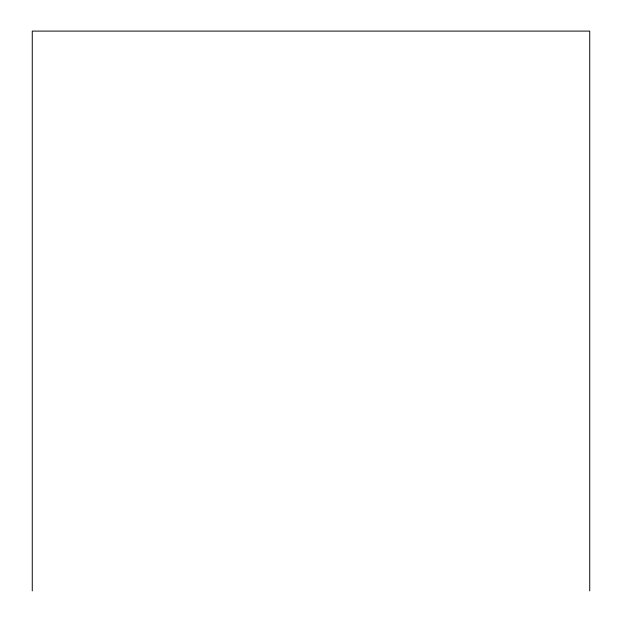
<?xml version="1.0" encoding="UTF-8"?>
<svg xmlns="http://www.w3.org/2000/svg" width="622" height="622" viewBox="0 0 622 622"><rect width="100%" height="100%" fill="white"/><g stroke="black" fill="none" stroke-linecap="round" stroke-linejoin="round"><path stroke-width="0.93" d="M589.734 590.9L589.734 31.1L32.266 31.1L32.266 590.9"/></g></svg>
